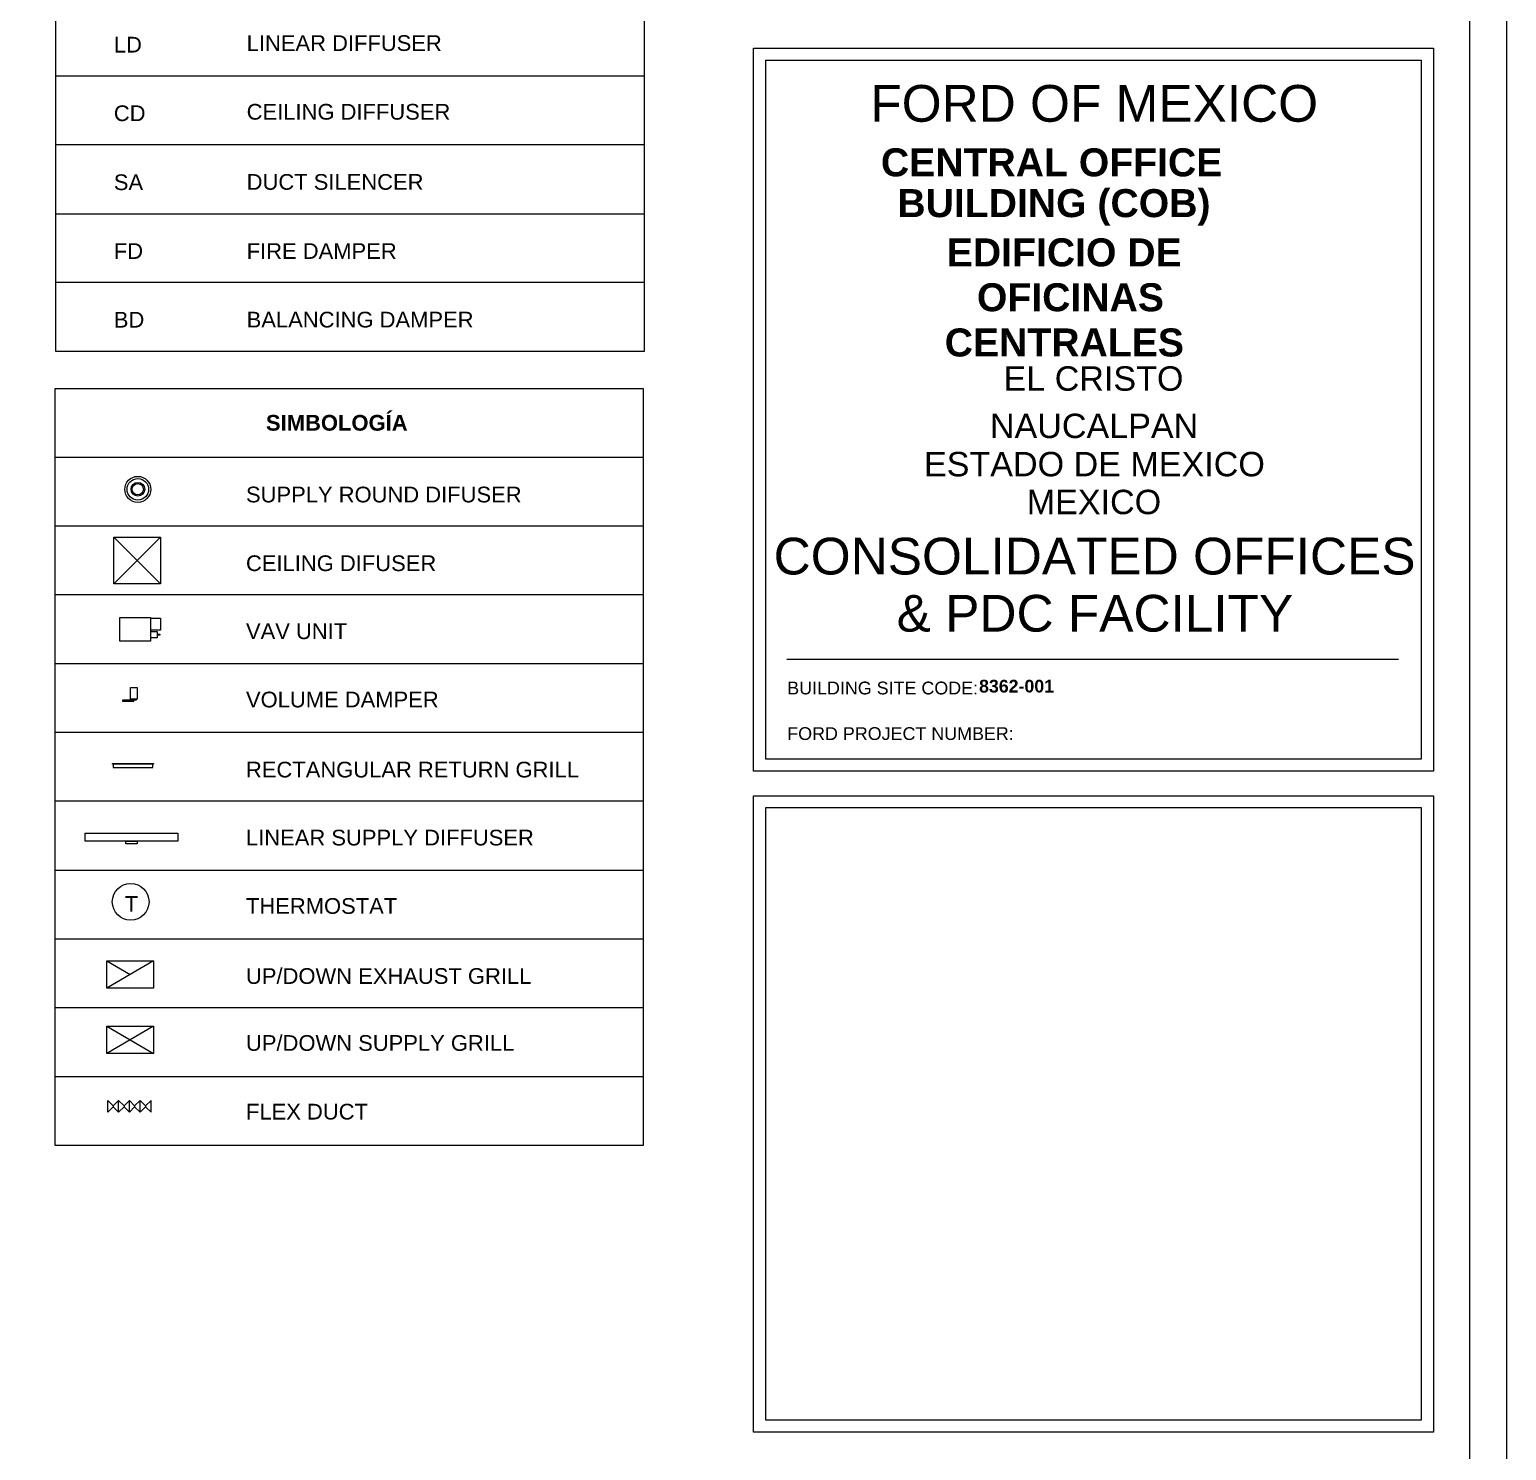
# Model space of a CAD drawing. Header units: metres. Extents: x 98 to 337, y -7 to 53.
# Drawn here: x 168.78 to 188.08, y 25.41 to 43.98 of the extents above; entities that cross this region are included whole.
import ezdxf

# ---------------------------------------------------------------- set-up
doc = ezdxf.new("R2010")
doc.units = ezdxf.units.M
doc.layers.add('PDF_Geometry', color=7, linetype='Continuous', lineweight=0, true_color=0xaaaaaa)
doc.layers.add('PDF_Text', color=7, linetype='Continuous', lineweight=0)
doc.styles.add('PDF Helvetica', font='')
doc.styles.add('PDF Helvetica Bold', font='')
doc.styles.get('PDF Helvetica').set_extended_font_data('Helvetica')
doc.styles.get('PDF Helvetica Bold').set_extended_font_data('Helvetica', bold=True)

msp = doc.modelspace()

# ---------------------------------------------------------------- linework, layer by layer
at = {"layer": 'PDF_Geometry', "color": 7, "lineweight": 0}
for points in [[(188.079, 53.399), (188.079, -6.58), (98.108, -6.58), (98.108, 53.399)], [(169.12, 39.777), (169.12, 51.47), (176.807, 51.47), (176.807, 39.777)], [(187.126, 34.289), (178.237, 34.289), (178.237, 43.741), (187.126, 43.741)], [(186.965, 34.444), (178.398, 34.444), (178.398, 43.585), (186.965, 43.585)], [(169.11, 29.395), (169.11, 39.292), (176.798, 39.292), (176.798, 29.395)], [(170.489, 36.74), (169.88, 36.74), (169.88, 37.349), (170.489, 37.349)], [(170.356, 35.988), (169.958, 35.988), (169.958, 36.3), (170.356, 36.3)], [(170.48, 36.066), (170.448, 36.066), (170.448, 36.08), (170.48, 36.08)], [(170.182, 35.232), (170.095, 35.232), (170.095, 35.384), (170.182, 35.384)], [(169.99, 35.205), (170.141, 35.205), (170.141, 35.219), (169.99, 35.219)], [(170.118, 35.232), (170.169, 35.232), (170.169, 35.219), (170.118, 35.219)], [(170.398, 34.38), (169.862, 34.38), (169.862, 34.389), (170.398, 34.389)], [(169.871, 34.339), (170.389, 34.339), (170.389, 34.38), (169.871, 34.38)], [(178.237, 25.648), (178.237, 33.968), (187.126, 33.968), (187.126, 25.648)], [(178.398, 25.803), (178.398, 33.812), (186.965, 33.812), (186.965, 25.803)], [(170.714, 33.372), (169.504, 33.372), (169.504, 33.478), (170.714, 33.478)], [(170.182, 33.34), (170.036, 33.34), (170.036, 33.372), (170.182, 33.372)], [(169.798, 29.982), (169.871, 29.913), (169.871, 29.899), (169.798, 29.831)], [(170.082, 29.982), (170.013, 29.913), (170.013, 29.899), (170.082, 29.831)], [(170.366, 29.982), (170.292, 29.913), (170.292, 29.899), (170.366, 29.831)]]:
    msp.add_lwpolyline(points, close=True, dxfattribs=at)
for points in [[(187.602, -5.916), (187.602, 52.588)], [(176.807, 43.374), (169.12, 43.374)], [(176.807, 42.476), (169.12, 42.476)], [(176.807, 41.573), (169.12, 41.573)], [(176.807, 40.676), (169.12, 40.676)], [(176.798, 38.389), (169.11, 38.389)], [(176.798, 37.491), (169.11, 37.491)], [(170.489, 37.349), (169.88, 36.74)], [(169.88, 37.349), (170.489, 36.74)], [(176.798, 36.593), (169.11, 36.593)], [(170.356, 36.291), (170.489, 36.291), (170.489, 36.131), (170.356, 36.131)], [(170.356, 36.117), (170.443, 36.117), (170.443, 36.03), (170.356, 36.03)], [(178.672, 35.755), (186.667, 35.755)], [(176.798, 35.691), (169.11, 35.691)], [(176.798, 34.793), (169.11, 34.793)], [(176.798, 33.895), (169.11, 33.895)], [(176.798, 32.992), (169.11, 32.992)], [(176.798, 32.094), (169.11, 32.094)], [(169.788, 31.81), (170.398, 31.81), (170.398, 31.453), (169.788, 31.453), (169.788, 31.81), (170.091, 31.631)], [(170.398, 31.81), (169.788, 31.453)], [(176.798, 31.196), (169.11, 31.196)], [(169.788, 30.953), (170.398, 30.953), (170.398, 30.596), (169.788, 30.596), (169.788, 30.953), (170.398, 30.596)], [(170.398, 30.953), (169.788, 30.596)], [(176.798, 30.293), (169.11, 30.293)], [(169.871, 29.899), (169.939, 29.831), (169.939, 29.982), (169.871, 29.913)], [(169.939, 29.982), (170.013, 29.913)], [(170.082, 29.982), (170.15, 29.913), (170.15, 29.899), (170.082, 29.831)], [(170.223, 29.982), (170.15, 29.913)], [(170.292, 29.899), (170.223, 29.831), (170.223, 29.982), (170.292, 29.913)], [(170.013, 29.899), (169.939, 29.831)], [(170.15, 29.899), (170.223, 29.831)]]:
    msp.add_lwpolyline(points, dxfattribs=at)
for centre, radius in [((170.191, 37.973), 0.17), ((170.192, 37.974), 0.141), ((170.193, 37.974), 0.0903), ((170.191, 37.974), 0.0739), ((170.098, 32.581), 0.24)]:
    msp.add_circle(centre, radius, dxfattribs=at)

# ---------------------------------------------------------------- texts
at = {"layer": 'PDF_Text', "lineweight": 0, "attachment_point": 4}
for s, insert, char_height, style in [('LD', (169.878, 43.787), 0.2054, 'PDF Helvetica'), ('LINEAR DIFFUSER', (171.614, 43.806), 0.20538, 'PDF Helvetica'), ('FORD OF MEXICO', (179.765, 43.016), 0.48035, 'PDF Helvetica'), ('CD', (169.878, 42.889), 0.2054, 'PDF Helvetica'), ('CEILING DIFFUSER', (171.614, 42.908), 0.20538, 'PDF Helvetica'), ('CENTRAL OFFICE', (179.903, 42.246), 0.36631, 'PDF Helvetica Bold'), ('SA', (169.878, 41.987), 0.2054, 'PDF Helvetica'), ('DUCT SILENCER', (171.614, 41.991), 0.20538, 'PDF Helvetica'), ('BUILDING (COB)', (180.118, 41.66), 0.36631, 'PDF Helvetica Bold'), ('FD', (169.878, 41.089), 0.2054, 'PDF Helvetica'), ('FIRE DAMPER', (171.614, 41.089), 0.20538, 'PDF Helvetica'), ('EDIFICIO DE', (180.764, 41.069), 0.36631, 'PDF Helvetica Bold'), ('OFICINAS', (181.158, 40.482), 0.3663, 'PDF Helvetica Bold'), ('BD', (169.878, 40.191), 0.2054, 'PDF Helvetica'), ('BALANCING DAMPER', (171.614, 40.191), 0.20538, 'PDF Helvetica'), ('CENTRALES', (180.737, 39.891), 0.3663, 'PDF Helvetica Bold'), ('EL CRISTO', (181.506, 39.42), 0.3189, 'PDF Helvetica'), ('SIMBOLOGÍA', (171.866, 38.842), 0.2057, 'PDF Helvetica Bold'), ('NAUCALPAN', (181.328, 38.801), 0.3189, 'PDF Helvetica'), ('ESTADO DE MEXICO', (180.466, 38.301), 0.3189, 'PDF Helvetica'), ('SUPPLY ROUND DIFUSER', (171.605, 37.904), 0.20538, 'PDF Helvetica'), ('MEXICO', (181.809, 37.806), 0.3189, 'PDF Helvetica'), ('CONSOLIDATED OFFICES', (178.501, 37.097), 0.48043, 'PDF Helvetica'), ('CEILING DIFUSER', (171.605, 37.006), 0.20538, 'PDF Helvetica'), ('& PDC FACILITY', (180.109, 36.35), 0.48043, 'PDF Helvetica'), ('VAV UNIT', (171.605, 36.117), 0.2054, 'PDF Helvetica'), ('VOLUME DAMPER', (171.605, 35.224), 0.20538, 'PDF Helvetica'), ('BUILDING SITE CODE:', (178.679, 35.375), 0.16734, 'PDF Helvetica'), ('8362-001', (181.186, 35.399), 0.166, 'PDF Helvetica Bold'), ('FORD PROJECT NUMBER:', (178.679, 34.779), 0.16734, 'PDF Helvetica'), ('RECTANGULAR RETURN GRILL', (171.605, 34.308), 0.20538, 'PDF Helvetica'), ('LINEAR SUPPLY DIFFUSER', (171.605, 33.419), 0.20538, 'PDF Helvetica'), ('T', (170.02, 32.553), 0.205, 'PDF Helvetica'), ('THERMOSTAT', (171.605, 32.525), 0.2054, 'PDF Helvetica'), ('UP/DOWN EXHAUST GRILL', (171.605, 31.609), 0.20538, 'PDF Helvetica'), ('UP/DOWN SUPPLY GRILL', (171.605, 30.734), 0.20538, 'PDF Helvetica'), ('FLEX DUCT', (171.605, 29.836), 0.2054, 'PDF Helvetica')]:
    msp.add_mtext(s, dxfattribs=dict(at, insert=insert, char_height=char_height, style=style))

doc.saveas('drawing.dxf')
